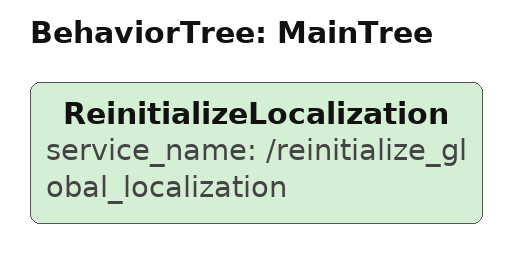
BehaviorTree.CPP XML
<root BTCPP_format="4">
    <BehaviorTree ID="MainTree">
        <ReinitializeLocalization service_name="/reinitialize_global_localization"/>
    </BehaviorTree>
</root>
